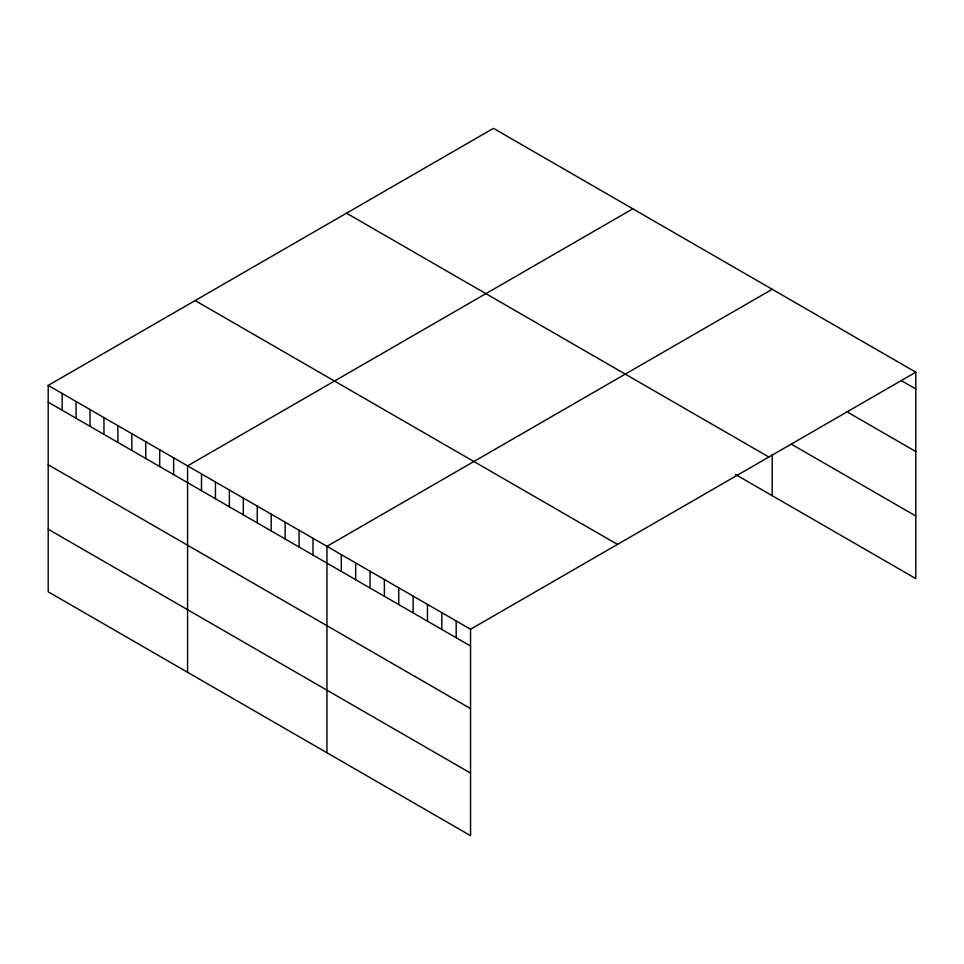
<?xml version="1.0" encoding="UTF-8"?>
<svg xmlns="http://www.w3.org/2000/svg" width="964" height="964" viewBox="0 0 964 964"><rect width="100%" height="100%" fill="white"/><g stroke="black" fill="none" stroke-linecap="round" stroke-linejoin="round"><path stroke-width="1.45" d="M48.2 385.407L470.54 629.251L470.54 835.655L48.2 591.812L48.2 385.407L493.46 128.345L915.8 372.188L915.8 578.593L735.46 474.469M632.83 208.814L187.57 465.877L187.57 672.282M772.2 289.284L326.953 546.347L326.953 752.751M470.54 629.251L915.8 372.188M901.436 380.659L915.8 388.95M846.392 411.459L915.8 451.538M791.348 444.163L915.8 516.005M346.522 213.177L768.862 457.02M195.138 300.575L617.478 544.419M48.2 402.181L470.54 646.025M48.2 464.756L470.54 708.6M48.2 529.236L470.54 773.08M772.2 454.442L772.2 495.689M456.189 620.961L456.189 637.734M441.825 612.67L441.825 629.444M427.462 604.38L427.462 621.153M413.11 596.089L413.11 612.863M398.747 587.799L398.747 604.573M384.383 579.509L384.383 596.282M370.031 571.218L370.031 587.992M355.668 562.928L355.668 579.701M341.304 554.637L341.304 571.399M313.011 538.298L313.011 555.071M299.069 530.248L299.069 547.022M285.139 522.199L285.139 538.972M271.197 514.161L271.197 530.923M257.255 506.112L257.255 522.886M243.326 498.063L243.326 514.836M229.384 490.013L229.384 506.787M215.454 481.976L215.454 498.737M201.512 473.927L201.512 490.688M173.641 457.828L173.641 474.601M159.699 449.778L159.699 466.552M145.757 441.741L145.757 458.503M131.827 433.692L131.827 450.465M117.885 425.642L117.885 442.416M103.955 417.593L103.955 434.366M90.014 409.555L90.014 426.317M76.072 401.506L76.072 418.28M62.142 393.457L62.142 410.23"/></g></svg>
